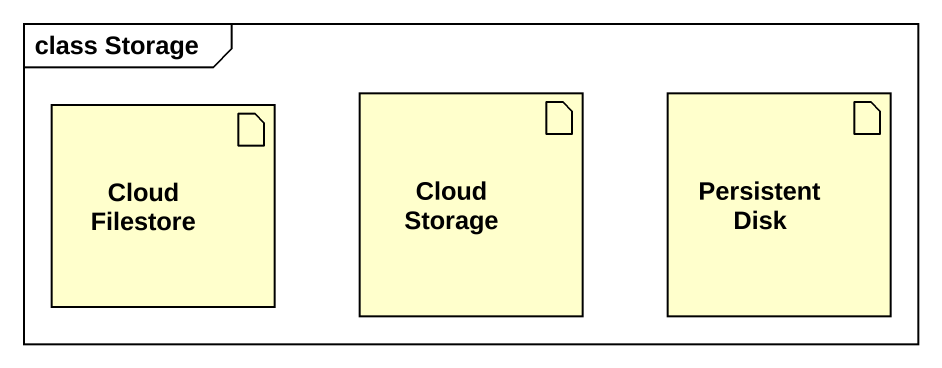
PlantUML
@startuml
mainframe class Storage
artifact "Cloud Filestore" as Cloud_Filestore
artifact "Cloud Storage" as Cloud_Storage
artifact "Persistent Disk" as Persistent_Disk
@enduml
